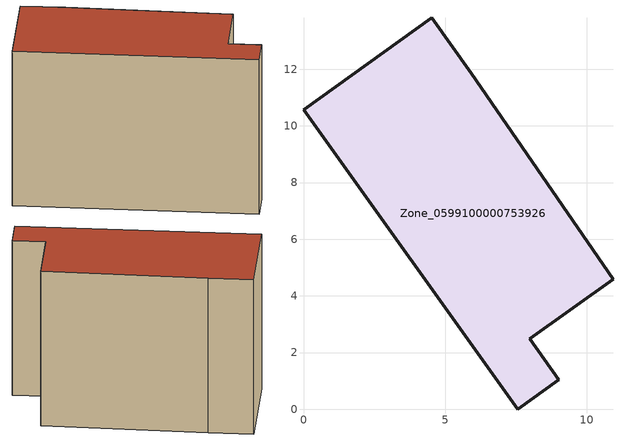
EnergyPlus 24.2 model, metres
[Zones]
Zone_0599100000753926
 floor ground (C_G): 7.57,0 0,10.57 4.53,13.81 5.92,11.86 10.92,4.58 7.98,2.49 9.02,1.04 z0
 wall outside (C_F): 0,10.57 7.57,0 9.02,1.04 7.98,2.49 10.92,4.58 5.92,11.86 4.53,13.81 0,10.57 z0:8.96
 roof outside (C_R): 9.02,1.04 7.98,2.49 10.92,4.58 5.92,11.86 4.53,13.81 0,10.57 7.57,0 z8.96
[BUILDING]
Pand.0599100000753926: North Axis=0; Terrain=City; Loads Convergence Tolerance Value=0.04; Temperature Convergence Tolerance Value=0.4; Solar Distribution=FullExterior; Maximum Number of Warmup Days=25; Minimum Number of Warmup Days=1
[Site:Location]
Rotterdam.The.Hague.AP_ZH_NLD Design_Conditions: Latitude=51.96; Longitude=4.45; Time Zone=1; Elevation=-4.5
[SITE:GROUNDTEMPERATURE:BUILDINGSURFACE]
18, 18, 18, 18, 18, 18, 18, 18, 18, 18, 18, 18
[MATERIAL] Thermal Absorptance=0.9; Solar Absorptance=0.7; Visible Absorptance=0.7
Name | Roughness | Thickness | Conductivity | Density | Specific Heat
G.TI.2006-2014 | MediumSmooth | 0.15 | 0.06 | 540 | 1210
F.TI.2006-2014 | Rough | 0.3 | 0.12 | 1920 | 840
R.TI.2006-2014 | MediumRough | 0.2 | 0.08 | 1500 | 1000
[CONSTRUCTION]
C_G: G.TI.2006-2014
C_F: F.TI.2006-2014
C_R: R.TI.2006-2014
[ZONE]
Zone_0599100000753926: Type=1; Multiplier=1; Ceiling Height=Autocalculate; Volume=Autocalculate; Floor Area=autocalculate; Part of Total Floor Area=Yes
[ZONEINFILTRATION:DESIGNFLOWRATE]
Infil_Zone_0599100000753926: Zone or ZoneList or Space or SpaceList=Zone_0599100000753926; Schedule=AlwaysOn; Design Flow Rate Calculation Method=Flow/Area; Flow Rate per Floor Area=0.0015; Constant Term Coefficient=1; Temperature Term Coefficient=0; Velocity Term Coefficient=0; Velocity Squared Term Coefficient=0
[HVACTEMPLATE:ZONE:IDEALLOADSAIRSYSTEM]
Zone_0599100000753926: Maximum Heating Supply Air Temperature=50; Minimum Cooling Supply Air Temperature=13; Maximum Heating Supply Air Humidity Ratio=0.0156; Minimum Cooling Supply Air Humidity Ratio=0.0077; Heating Limit=NoLimit; Cooling Limit=NoLimit; Dehumidification Control Type=ConstantSensibleHeatRatio; Cooling Sensible Heat Ratio=0.7; Dehumidification Setpoint=60; Humidification Control Type=None; Humidification Setpoint=30; Outdoor Air Method=None; Outdoor Air Flow Rate per Person=0.00944; Outdoor Air Flow Rate per Zone Floor Area=0; Outdoor Air Flow Rate per Zone=0; Demand Controlled Ventilation Type=None; Outdoor Air Economizer Type=NoEconomizer; Heat Recovery Type=None; Sensible Heat Recovery Effectiveness=0.7; Latent Heat Recovery Effectiveness=0.65
[ZONECONTROL:THERMOSTAT]
ThermostatControl_Zone_0599100000753926: Zone or ZoneList=Zone_0599100000753926; Control Type Schedule=DualSetpointControlType; Control 1=Thermostat_Zone_0599100000753926; Temperature Difference Between Cutout And Setpoint=0
[THERMOSTATSETPOINT:DUALSETPOINT]
Thermostat_Zone_0599100000753926: Heating Setpoint Temperature Schedule=HeatingSetpoint_Zone_0599100000753926; Cooling Setpoint Temperature Schedule=CoolingSetpoint_Zone_0599100000753926
[SCHEDULE:COMPACT]
HeatingSetpoint_Zone_0599100000753926: Through: 12/31, For: AllDays, Until: 24:00, 21
CoolingSetpoint_Zone_0599100000753926: Through: 12/31, For: AllDays, Until: 24:00, 24
DualSetpointControlType: Through: 12/31, For: AllDays, Until: 24:00, 4
AlwaysOn: Through: 12/31, For: AllDays, Until: 24:00, 1
